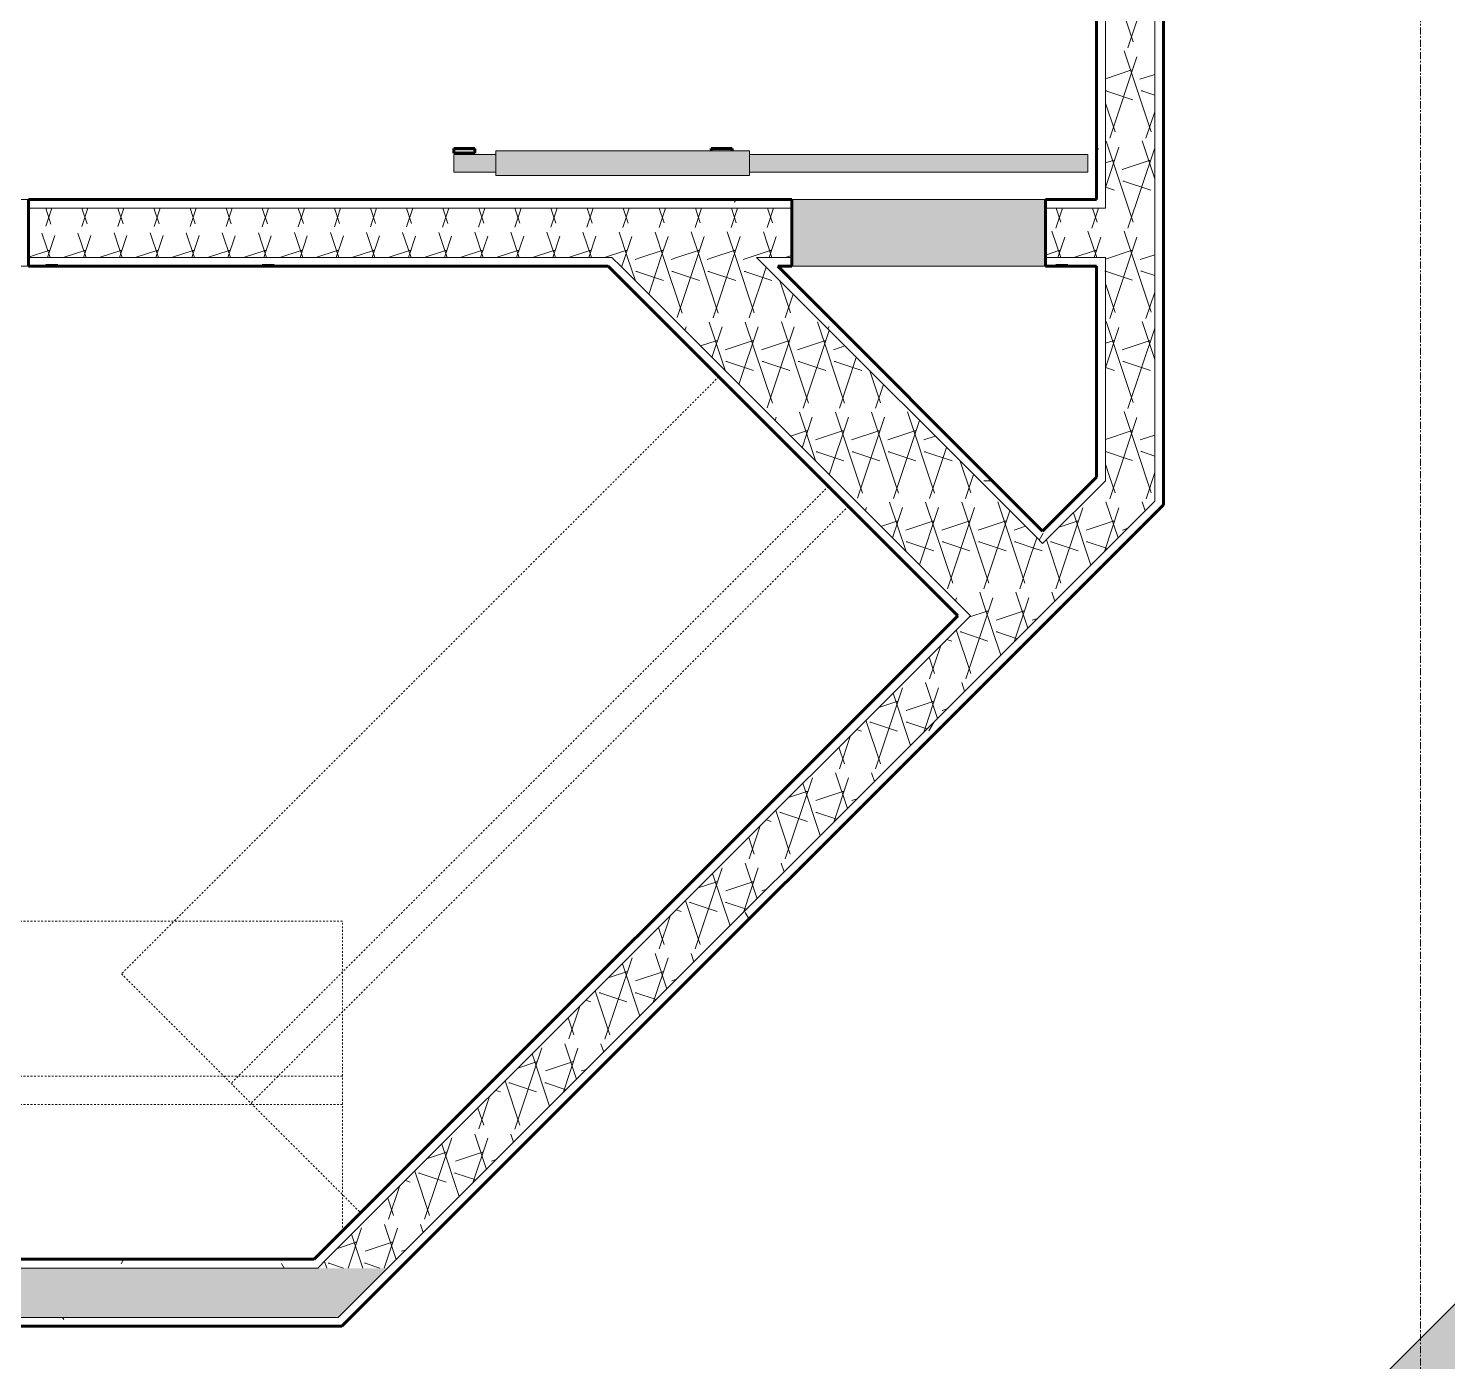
# Model space of a CAD drawing. Header units: inches. Extents: x -4169 to -1846, y 9706 to 12377.
# Drawn here: x -3580.1 to -3479.4, y 10203.1 to 10297.7 of the extents above; entities that cross this region are included whole.
import ezdxf

# ---------------------------------------------------------------- set-up
doc = ezdxf.new("R2010")
doc.units = ezdxf.units.IN
doc.header["$MEASUREMENT"] = 0
doc.linetypes.add('Dash', pattern=[0.25, 0.125, -0.125])
doc.linetypes.add('Grid Line 1_2_', pattern=[0.875, 0.5, -0.125, 0.125, -0.125])
for name, color, linetype, lineweight in [('0-1', 7, 'Continuous', 5), ('0-2', 10, 'Continuous', 18), ('A-DOOR-1', 7, 'Continuous', 9), ('A-DOOR-2', 50, 'Continuous', 30), ('A-DOOR-3', 135, 'Continuous', 18), ('A-DOOR-4', 10, 'Continuous', 18), ('A-DOOR-5', 250, 'Continuous', 60), ('A-WALL-1', 8, 'Continuous', 5), ('A-WALL-4', 250, 'Continuous', 60), ('A-WALL-5', 10, 'Continuous', 18), ('A-WALL-PATT-1', 7, 'Continuous', 9), ('A-WALL-PATT-2', 253, 'Continuous', 9), ('Q-CASE-HDLN-1', 7, 'Dash', 9), ('S-GRID-1', 1, 'Grid Line 1_2_', 9)]:
    doc.layers.add(name, color=color, linetype=linetype, lineweight=lineweight)
pattern_1 = [(0, (0, 0), (20.48, 5.12), [0.845, -14.515, 0.845, -14.515, -81.92]), (0, (0, 0), (20.48, 5.12), [-30.72, 0.845, -29.875, 0.845, -14.515, -35.84]), (0, (0, 0), (20.48, 5.12), [-76.8, 0.845, -9.395, 0.845, -24.755]), (120, (7.68, 2.56), (-14.67405, 15.1762003), [0.845, -14.515, 0.845, -14.515, -81.92]), (120, (7.68, 2.56), (-14.67405, 15.1762003), [-30.72, 0.845, -29.875, 0.845, -14.515, -35.84]), (120, (7.68, 2.56), (-14.67405, 15.1762003), [-76.8, 0.845, -9.395, 0.845, -24.755]), (240, (10.24, 12.8), (-5.80595, -20.2962003), [0.845, -14.515, 0.845, -14.515, -81.92]), (240, (10.24, 12.8), (-5.80595, -20.2962003), [-30.72, 0.845, -29.875, 0.845, -14.515, -35.84]), (240, (10.24, 12.8), (-5.80595, -20.2962003), [-76.8, 0.845, -9.395, 0.845, -24.755])]
pattern_2 = [(161.57, (0.32, 0.32), (-2.560496185, -0.000537386), [0, -18.214, 2.022, 0]), (18.43, (-0.32, 0.32), (-2.560496185, 0.000537386), [0, -18.214, 2.022, 0]), (108.43, (0.32, 0.32), (1.27922091, -6.400876726), [6.07, -14.166]), (71.57, (-0.32, 0.32), (1.27922091, 6.400876726), [6.07, -14.166])]

# ---------------------------------------------------------------- blocks, each defined once
blk = doc.blocks.new('OD_CW_Closet - OD_CW_Closet-2621371-ENLARGED RCP - 1ST FLOOR PLAN')
at = {"layer": 'Q-CASE-HDLN-1'}
for p, q in [((60.68, 0), (60.68, 24)), ((0.74, 13), (60.68, 13)), ((0.74, 11), (60.68, 11)), ((0.74, 0), (60.68, 0))]:
    blk.add_line(p, q, dxfattribs=at)
blk = doc.blocks.new('OD_CW_Closet - OD_CW_Closet-2621520-ENLARGED RCP - 1ST FLOOR PLAN')
at = {"layer": 'Q-CASE-HDLN-1'}
for p, q in [((0.74, 21.99), (0.74, 0)), ((0.74, 13), (104.4, 13)), ((0.74, 11), (104.4, 11)), ((0.74, 0), (104.4, 0))]:
    blk.add_line(p, q, dxfattribs=at)
blk = doc.blocks.new('SWING - SINGLE - FLUSH - 2-10 x 6-8 - PRIVACY-2632541-ENLARGED RCP - 1ST FLOOR PLAN')
at = {"layer": 'A-DOOR-1'}
blk.add_arc((17, 2.37), 34.07, 93.3657, 180, dxfattribs=at)
at = {"layer": 'A-DOOR-2'}
for p, q in [((15, 2.37), (15, 36.38)), ((17, 36.38), (15, 36.38)), ((17, 2.37), (17, 36.38)), ((17, 2.37), (15, 2.37))]:
    blk.add_line(p, q, dxfattribs=at)
blk = doc.blocks.new('BARN - FLUSH - WIDTH 2-2638555-ENLARGED RCP - 1ST FLOOR PLAN')
at = {"layer": 'A-DOOR-3'}
for points in [[(-31.5, 5.67), (-31.5, 6), (-33, 6), (-33, 5.67)], [(-14.79, 4.07), (-12, 4.07), (-12, 5.82), (-30, 5.82), (-30, 4.07), (-21.14, 4.07)], [(-13.23, 5.82), (-13.23, 6), (-14.73, 6), (-14.73, 5.82)]]:
    blk.add_hatch(color=256, dxfattribs=at).paths.add_polyline_path(points, flags=0)
h = blk.add_hatch(color=256, dxfattribs=at)
h.paths.add_polyline_path([(9, 4.95), (12, 4.95), (12, 5.57), (-12, 5.55), (-12, 4.95), (2.09, 4.95)], flags=0)
h.paths.add_polyline_path([(-30, 4.95), (-30, 5.57), (-33, 5.55), (-33, 4.95)], flags=0)
h = blk.add_hatch(color=256, dxfattribs=at)
h.paths.add_polyline_path([(-33, 4.32), (-30, 4.34), (-30, 4.95), (-33, 4.95), (-33, 4.34)], flags=0)
h.paths.add_polyline_path([(9, 4.32), (12, 4.34), (12, 4.95), (-12, 4.95), (-12, 4.32), (2.09, 4.32)], flags=0)
at = {"layer": 'A-DOOR-4'}
for p, q in [((-30, 5.57), (-33, 5.57)), ((-33, 5.57), (-33, 4.95)), ((-30, 4.07), (-30, 5.82)), ((-30, 5.82), (-12, 5.82)), ((-12, 5.82), (-12, 4.07)), ((12, 5.57), (-12, 5.57)), ((12, 4.95), (12, 5.57)), ((-33, 4.95), (-33, 4.32)), ((-33, 4.32), (-30, 4.32)), ((-12, 4.07), (-30, 4.07)), ((-12, 4.32), (12, 4.32)), ((12, 4.32), (12, 4.95))]:
    blk.add_line(p, q, dxfattribs=at)
at = {"layer": 'A-DOOR-5'}
for p, q in [((-33, 6), (-33, 5.67)), ((-31.5, 6), (-33, 6)), ((-33, 5.67), (-31.5, 5.67)), ((-31.5, 5.67), (-31.5, 6)), ((-14.73, 6), (-14.73, 5.82)), ((-13.23, 6), (-14.73, 6)), ((-13.23, 5.82), (-13.23, 6))]:
    blk.add_line(p, q, dxfattribs=at)
blk = doc.blocks.new('CTR - 1st Phase - Unit Layouts_rvt-1-ENLARGED RCP - 1ST FLOOR PLAN')
at = {"layer": 'A-WALL-1'}
for points in [[(-3525.92, 10280.84), (-3507.92, 10280.84), (-3507.92, 10285.59), (-3525.92, 10285.59), (-3525.92, 10281.46)], [(-3484.19, 10195.14), (-3460.15, 10219.19), (-3463.51, 10222.55), (-3487.55, 10198.5), (-3484.63, 10195.59)]]:
    blk.add_hatch(color=256, dxfattribs=at).paths.add_polyline_path(points, flags=0)
at = {"layer": 'A-WALL-PATT-1'}
h = blk.add_hatch(dxfattribs=at)
h.set_pattern_fill('FP_1', color=256, style=0, pattern_type=2)
h.set_pattern_definition(pattern_1)
h.paths.add_polyline_path([(-3504.3, 10265.87), (-3503.67, 10266.49), (-3503.67, 10281.46), (-3504.3, 10281.46), (-3504.3, 10266.49)], flags=0)
h.paths.add_polyline_path([(-3503.67, 10284.96), (-3503.69, 10344.34), (-3504.3, 10344.34), (-3504.3, 10284.96)], flags=0)
h = blk.add_hatch(dxfattribs=at)
h.set_pattern_fill('FP_1', color=256, style=0, pattern_type=2)
h.set_pattern_definition(pattern_1)
h.paths.add_polyline_path([(-3500.17, 10264.16), (-3499.55, 10264.8), (-3499.55, 10344.34), (-3500.17, 10344.34), (-3500.17, 10264.78)], flags=0)
h = blk.add_hatch(dxfattribs=at)
h.set_pattern_fill('FP_1', color=256, style=0, pattern_type=2)
h.set_pattern_definition(pattern_1)
h.paths.add_polyline_path([(-3661.48, 10284.96), (-3614.1, 10284.96), (-3614.1, 10285.59), (-3661.48, 10285.59)], flags=0)
h.paths.add_polyline_path([(-3531.05, 10284.96), (-3525.92, 10284.96), (-3525.92, 10285.59), (-3580.1, 10285.59), (-3580.1, 10284.96), (-3531.72, 10284.96)], flags=0)
h.paths.add_polyline_path([(-3507.92, 10284.96), (-3504.3, 10284.96), (-3504.3, 10285.59), (-3507.92, 10285.59)], flags=0)
h = blk.add_hatch(dxfattribs=at)
h.set_pattern_fill('FP_1', color=256, style=0, pattern_type=2)
h.set_pattern_definition(pattern_1)
h.paths.add_polyline_path([(-3661.48, 10280.84), (-3614.1, 10280.84), (-3614.1, 10281.46), (-3661.48, 10281.46)], flags=0)
h.paths.add_polyline_path([(-3566.92, 10280.84), (-3538.06, 10280.84), (-3538.69, 10281.46), (-3580.1, 10281.46), (-3580.1, 10280.84)], flags=0)
h.paths.add_polyline_path([(-3527.81, 10280.84), (-3525.92, 10280.84), (-3525.92, 10281.46), (-3528.44, 10281.46)], flags=0)
h.paths.add_polyline_path([(-3507.92, 10280.84), (-3504.3, 10280.84), (-3504.33, 10281.46), (-3507.92, 10281.46)], flags=0)
h = blk.add_hatch(dxfattribs=at)
h.set_pattern_fill('FP_1', color=256, style=0, pattern_type=2)
h.set_pattern_definition(pattern_1)
h.paths.add_polyline_path([(-3508.57, 10261.6), (-3508.13, 10262.04), (-3526.93, 10280.84), (-3527.81, 10280.84), (-3511.13, 10264.16)], flags=0)
h = blk.add_hatch(dxfattribs=at)
h.set_pattern_fill('FP_1', color=256, style=0, pattern_type=2)
h.set_pattern_definition(pattern_1)
h.paths.add_polyline_path([(-3558.94, 10210.34), (-3513.25, 10256.03), (-3513.7, 10256.47), (-3559.83, 10210.34)], flags=0)
h.paths.add_polyline_path([(-3508.13, 10261.16), (-3503.67, 10265.61), (-3503.67, 10266.49), (-3508.57, 10261.6)], flags=0)
h = blk.add_hatch(dxfattribs=at)
h.set_pattern_fill('FP_1', color=256, style=0, pattern_type=2)
h.set_pattern_definition(pattern_1)
h.paths.add_polyline_path([(-3557.86, 10206.21), (-3557.24, 10206.21), (-3499.55, 10263.9), (-3499.55, 10264.78), (-3558.12, 10206.21)], flags=0)
h = blk.add_hatch(dxfattribs=at)
h.set_pattern_fill('FP_1', color=256, style=0, pattern_type=2)
h.set_pattern_definition(pattern_1)
h.paths.add_polyline_path([(-3559.83, 10209.71), (-3559.57, 10209.71), (-3558.94, 10210.34), (-3662.1, 10210.34), (-3662.1, 10209.71), (-3584.55, 10209.71)], flags=0)
h.paths.add_polyline_path([(-3822.72, 10209.71), (-3704.85, 10209.71), (-3704.85, 10210.34), (-3822.72, 10210.34)], flags=0)
h.paths.add_polyline_path([(-3670.85, 10209.71), (-3665.6, 10209.71), (-3665.6, 10210.34), (-3670.85, 10210.34), (-3670.85, 10210.01)], flags=0)
h = blk.add_hatch(dxfattribs=at)
h.set_pattern_fill('FP_1', color=256, style=0, pattern_type=2)
h.set_pattern_definition(pattern_1)
h.paths.add_polyline_path([(-3558.12, 10205.59), (-3557.86, 10205.59), (-3557.24, 10206.21), (-3670.85, 10206.21), (-3670.85, 10205.59), (-3558.94, 10205.59)], flags=0)
h.paths.add_polyline_path([(-3704.85, 10205.59), (-3704.85, 10206.21), (-3822.72, 10206.21), (-3822.72, 10205.59), (-3720.2, 10205.59)], flags=0)
at = {"layer": 'A-WALL-PATT-2'}
h = blk.add_hatch(dxfattribs=at)
h.set_pattern_fill('FP_2', color=256, style=0, pattern_type=2)
h.set_pattern_definition(pattern_2)
h.paths.add_polyline_path([(-3503.67, 10265.61), (-3500.17, 10269.11), (-3500.17, 10345.84), (-3503.67, 10345.84), (-3503.67, 10265.87)], flags=0)
h = blk.add_hatch(dxfattribs=at)
h.set_pattern_fill('FP_2', color=256, style=0, pattern_type=2)
h.set_pattern_definition(pattern_2)
h.paths.add_polyline_path([(-3649.23, 10281.46), (-3614.1, 10281.46), (-3614.1, 10281.71), (-3650.1, 10281.71), (-3650.1, 10284.71), (-3614.1, 10284.71), (-3614.1, 10284.96), (-3662.1, 10284.96), (-3662.1, 10281.46), (-3650.1, 10281.46)], flags=0)
h.paths.add_polyline_path([(-3580.1, 10281.46), (-3525.92, 10281.46), (-3525.92, 10284.96), (-3580.1, 10284.96)], flags=0)
h.paths.add_polyline_path([(-3503.67, 10281.46), (-3503.67, 10284.96), (-3507.92, 10284.96), (-3507.92, 10281.46), (-3504.3, 10281.46)], flags=0)
h = blk.add_hatch(dxfattribs=at)
h.set_pattern_fill('FP_2', color=256, style=0, pattern_type=2)
h.set_pattern_definition(pattern_2)
h.paths.add_polyline_path([(-3513.25, 10256.03), (-3508.13, 10261.16), (-3528.44, 10281.46), (-3538.69, 10281.46), (-3513.7, 10256.47)], flags=0)
h = blk.add_hatch(dxfattribs=at)
h.set_pattern_fill('FP_2', color=256, style=0, pattern_type=2)
h.set_pattern_definition(pattern_2)
h.paths.add_polyline_path([(-3559.57, 10209.71), (-3554.62, 10209.71), (-3500.17, 10264.16), (-3500.17, 10269.11), (-3558.94, 10210.34)], flags=0)
h = blk.add_hatch(dxfattribs=at)
h.set_pattern_fill('FP_2', color=256, style=0, pattern_type=2)
h.set_pattern_definition(pattern_2)
h.paths.add_polyline_path([(-3822.72, 10206.21), (-3704.85, 10206.21), (-3704.85, 10209.71), (-3822.72, 10209.71), (-3822.72, 10208.91)], flags=0)
h.paths.add_polyline_path([(-3670.85, 10206.21), (-3558.12, 10206.21), (-3554.62, 10209.71), (-3670.85, 10209.71)], flags=0)
at = {"layer": 'A-WALL-4'}
for p, q in [((-3504.3, 10285.59), (-3504.3, 10345.84)), ((-3499.55, 10345.84), (-3499.55, 10270.62)), ((-3580.1, 10285.59), (-3525.92, 10285.59)), ((-3580.1, 10280.84), (-3580.1, 10285.59)), ((-3525.92, 10285.59), (-3525.92, 10280.84)), ((-3507.92, 10285.59), (-3504.3, 10285.59)), ((-3507.92, 10280.84), (-3507.92, 10285.59)), ((-3538.95, 10280.84), (-3580.1, 10280.84)), ((-3514.14, 10256.03), (-3538.95, 10280.84)), ((-3525.92, 10280.84), (-3526.93, 10280.84)), ((-3526.93, 10280.84), (-3508.13, 10262.04)), ((-3504.3, 10280.84), (-3507.92, 10280.84)), ((-3504.3, 10265.87), (-3504.3, 10280.84)), ((-3499.55, 10270.62), (-3499.55, 10264.78)), ((-3508.13, 10262.04), (-3504.3, 10265.87)), ((-3499.55, 10264.78), (-3499.55, 10263.9)), ((-3499.55, 10263.9), (-3553.11, 10210.34)), ((-3559.83, 10210.34), (-3514.14, 10256.03)), ((-3661.48, 10210.34), (-3559.83, 10210.34)), ((-3553.11, 10210.34), (-3557.24, 10206.21)), ((-3557.24, 10206.21), (-3557.86, 10205.59)), ((-3557.86, 10205.59), (-3670.85, 10205.59))]:
    blk.add_line(p, q, dxfattribs=at)
at = {"layer": 'A-WALL-5'}
for p, q in [((-3503.67, 10345.84), (-3503.67, 10284.96)), ((-3500.17, 10345.84), (-3500.17, 10269.99)), ((-3580.1, 10285.59), (-3614.1, 10285.59)), ((-3507.92, 10285.59), (-3525.92, 10285.59)), ((-3525.92, 10284.96), (-3580.1, 10284.96)), ((-3504.3, 10284.96), (-3507.92, 10284.96)), ((-3504.3, 10284.96), (-3503.67, 10284.96)), ((-3538.69, 10281.46), (-3580.1, 10281.46)), ((-3538.69, 10281.46), (-3538.06, 10280.84)), ((-3525.92, 10281.46), (-3528.44, 10281.46)), ((-3528.44, 10281.46), (-3527.81, 10280.84)), ((-3504.3, 10281.46), (-3507.92, 10281.46)), ((-3504.3, 10281.46), (-3503.67, 10281.46)), ((-3503.67, 10281.46), (-3503.67, 10266.49)), ((-3614.1, 10280.84), (-3580.1, 10280.84)), ((-3513.7, 10256.47), (-3538.06, 10280.84)), ((-3508.57, 10261.6), (-3527.81, 10280.84)), ((-3525.92, 10280.84), (-3507.92, 10280.84)), ((-3500.17, 10269.11), (-3500.17, 10269.99)), ((-3500.17, 10264.16), (-3500.17, 10269.11)), ((-3503.67, 10265.61), (-3503.67, 10266.49)), ((-3503.67, 10265.61), (-3508.13, 10261.16)), ((-3500.17, 10264.16), (-3553.99, 10210.34)), ((-3508.57, 10261.6), (-3508.13, 10261.16)), ((-3513.7, 10256.47), (-3513.25, 10256.03)), ((-3513.25, 10256.03), (-3558.94, 10210.34)), ((-3463.51, 10222.55), (-3487.55, 10198.5)), ((-3559.57, 10209.71), (-3558.94, 10210.34)), ((-3554.62, 10209.71), (-3553.99, 10210.34)), ((-3559.57, 10209.71), (-3662.1, 10209.71)), ((-3558.12, 10206.21), (-3554.62, 10209.71)), ((-3558.12, 10206.21), (-3670.85, 10206.21))]:
    blk.add_line(p, q, dxfattribs=at)
at = {"layer": '0-2'}
blk.add_blockref('BARN - FLUSH - WIDTH 2-2638555-ENLARGED RCP - 1ST FLOOR PLAN', (-3516.92, 10283.21), dxfattribs=at)
for name, p, rotation in [('OD_CW_Closet - OD_CW_Closet-2621371-ENLARGED RCP - 1ST FLOOR PLAN', (-3530.59, 10273.52), 225.000000000003), ('OD_CW_Closet - OD_CW_Closet-2621520-ENLARGED RCP - 1ST FLOOR PLAN', (-3557.08, 10234.34), 180), ('SWING - SINGLE - FLUSH - 2-10 x 6-8 - PRIVACY-2632541-ENLARGED RCP - 1ST FLOOR PLAN', (-3473.85, 10208.85), 225.0000000000032)]:
    blk.add_blockref(name, p, dxfattribs=dict(at, rotation=rotation))
blk = doc.blocks.new('CTR - 1st Phase - Shell_rvt-1-ENLARGED RCP - 1ST FLOOR PLAN')
at = {"layer": 'S-GRID-1'}
blk.add_line((-3481.32, 9836.18), (-3481.32, 12344.54), dxfattribs=at)

msp = doc.modelspace()

# ---------------------------------------------------------------- block references
at = {"layer": '0-1'}
for name in ['CTR - 1st Phase - Shell_rvt-1-ENLARGED RCP - 1ST FLOOR PLAN', 'CTR - 1st Phase - Unit Layouts_rvt-1-ENLARGED RCP - 1ST FLOOR PLAN']:
    msp.add_blockref(name, (0, 0), dxfattribs=at)

doc.saveas('drawing.dxf')
